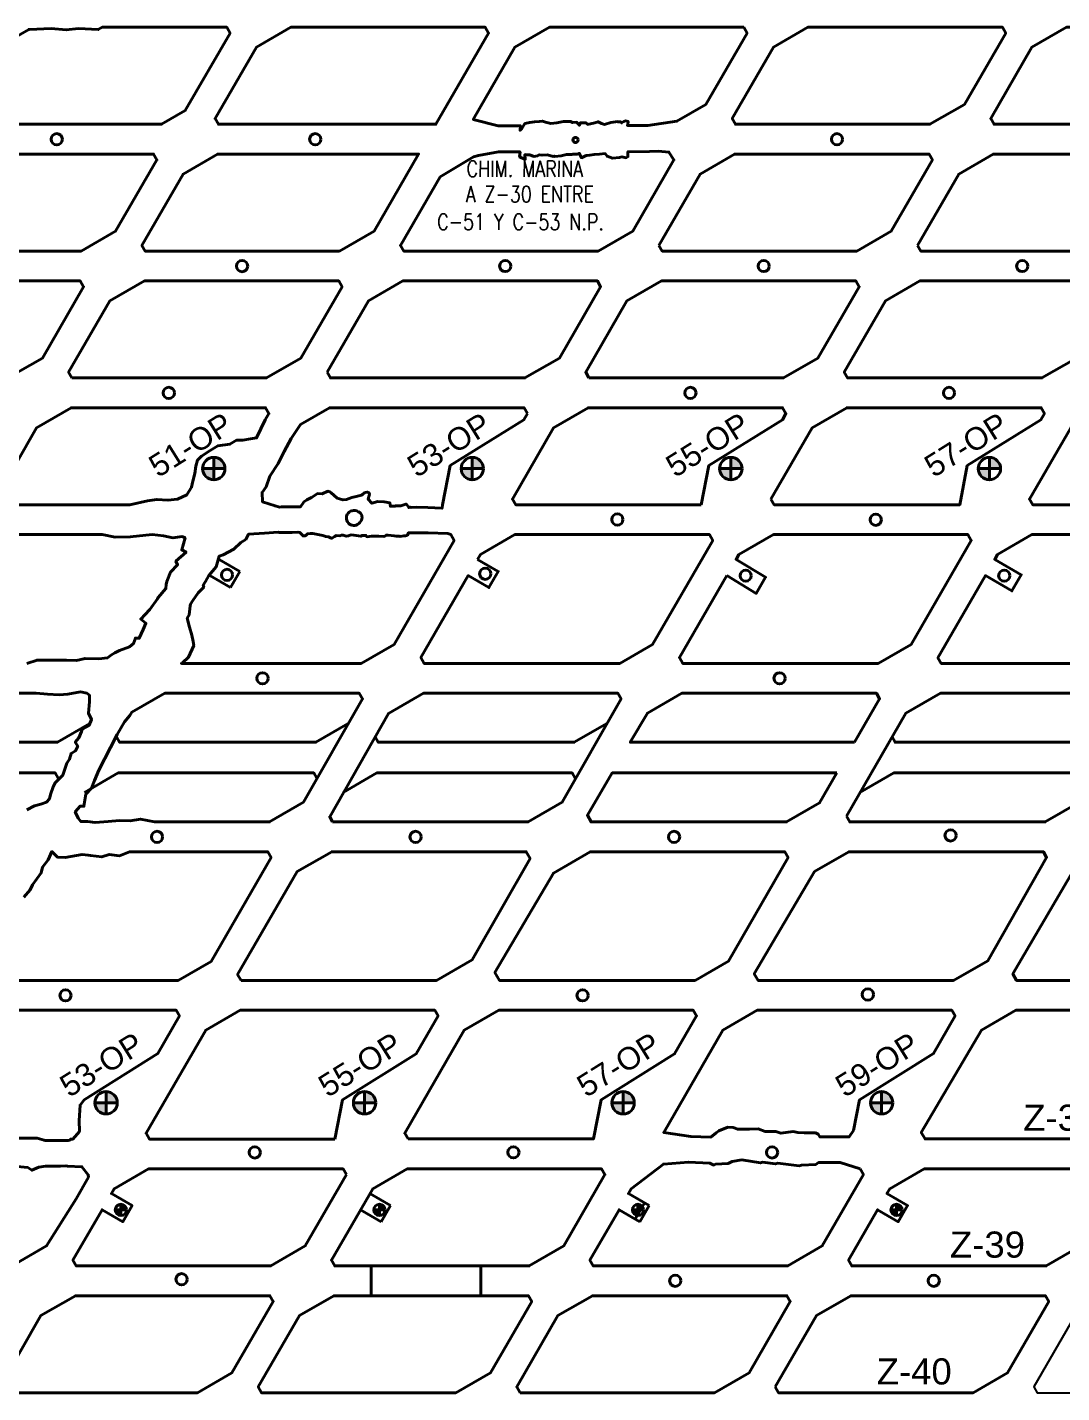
# Model space of a CAD drawing. Header units: millimetres. Extents: x -28 to 1943, y -5245 to 2752.
# Drawn here: x 1528 to 1666.6, y -100.3 to 82.7 of the extents above; entities that cross this region are included whole.
import ezdxf
from ezdxf.enums import TextEntityAlignment as Align

# ---------------------------------------------------------------- set-up
doc = ezdxf.new("R2010")
doc.units = ezdxf.units.MM
doc.styles.add('DG-T1-473 TO 560$0$Standard', font='arial.ttf')
doc.styles.add('ROMANS', font='romans.shx', dxfattribs={"width": 0.8})

msp = doc.modelspace()

# ---------------------------------------------------------------- hatches: boundary and pattern name
at = {"linetype": 'Continuous', "lineweight": 40}
h = msp.add_hatch(color=3, dxfattribs=at)
h.paths.add_polyline_path([(1554.521, 23.601, 0.4142136), (1553.021, 25.101), (1553.021, 23.601)])
h.paths.add_polyline_path([(1553.021, 23.601), (1551.521, 23.601, 0.4142136), (1553.021, 22.101)])
at = {"lineweight": 40}
h = msp.add_hatch(color=256, dxfattribs=at)
h.paths.add_polyline_path([(1554.521, 23.601, 0.4142136), (1553.021, 25.101), (1553.021, 23.601)])
h.paths.add_polyline_path([(1553.021, 23.601), (1551.521, 23.601, 0.4142136), (1553.021, 22.101)])
h = msp.add_hatch(color=256, dxfattribs=at)
h.paths.add_polyline_path([(1554.521, 23.601, 0.4142136), (1553.021, 25.101), (1553.021, 23.601)])
h.paths.add_polyline_path([(1553.021, 23.601), (1551.521, 23.601, 0.4142136), (1553.021, 22.101)])
at = {"linetype": 'Continuous', "lineweight": 40}
h = msp.add_hatch(color=3, dxfattribs=at)
h.paths.add_polyline_path([(1554.521, 23.601, 0.4142136), (1553.021, 25.101), (1553.021, 23.601)])
h.paths.add_polyline_path([(1553.021, 23.601), (1551.521, 23.601, 0.4142136), (1553.021, 22.101)])
at = {"lineweight": 40}
h = msp.add_hatch(color=256, dxfattribs=at)
h.paths.add_polyline_path([(1554.521, 23.601, 0.4142136), (1553.021, 25.101), (1553.021, 23.601)])
h.paths.add_polyline_path([(1553.021, 23.601), (1551.521, 23.601, 0.4142136), (1553.021, 22.101)])
h = msp.add_hatch(color=256, dxfattribs=at)
h.paths.add_polyline_path([(1589.162, 23.601, 0.4142136), (1587.662, 25.101), (1587.662, 23.601)])
h.paths.add_polyline_path([(1587.662, 23.601), (1586.162, 23.601, 0.4142136), (1587.662, 22.101)])
h = msp.add_hatch(color=256, dxfattribs=at)
h.paths.add_polyline_path([(1589.162, 23.601, 0.4142136), (1587.662, 25.101), (1587.662, 23.601)])
h.paths.add_polyline_path([(1587.662, 23.601), (1586.162, 23.601, 0.4142136), (1587.662, 22.101)])
h = msp.add_hatch(color=256, dxfattribs=at)
h.paths.add_polyline_path([(1589.162, 23.601, 0.4142136), (1587.662, 25.101), (1587.662, 23.601)])
h.paths.add_polyline_path([(1587.662, 23.601), (1586.162, 23.601, 0.4142136), (1587.662, 22.101)])
at = {"linetype": 'Continuous', "lineweight": 40}
h = msp.add_hatch(color=3, dxfattribs=at)
h.paths.add_polyline_path([(1623.803, 23.601, 0.4142136), (1622.303, 25.101), (1622.303, 23.601)])
h.paths.add_polyline_path([(1622.303, 23.601), (1620.803, 23.601, 0.4142136), (1622.303, 22.101)])
at = {"lineweight": 40}
h = msp.add_hatch(color=256, dxfattribs=at)
h.paths.add_polyline_path([(1623.803, 23.601, 0.4142136), (1622.303, 25.101), (1622.303, 23.601)])
h.paths.add_polyline_path([(1622.303, 23.601), (1620.803, 23.601, 0.4142136), (1622.303, 22.101)])
h = msp.add_hatch(color=256, dxfattribs=at)
h.paths.add_polyline_path([(1623.803, 23.601, 0.4142136), (1622.303, 25.101), (1622.303, 23.601)])
h.paths.add_polyline_path([(1622.303, 23.601), (1620.803, 23.601, 0.4142136), (1622.303, 22.101)])
at = {"linetype": 'Continuous', "lineweight": 40}
h = msp.add_hatch(color=3, dxfattribs=at)
h.paths.add_polyline_path([(1623.803, 23.601, 0.4142136), (1622.303, 25.101), (1622.303, 23.601)])
h.paths.add_polyline_path([(1622.303, 23.601), (1620.803, 23.601, 0.4142136), (1622.303, 22.101)])
at = {"lineweight": 40}
h = msp.add_hatch(color=256, dxfattribs=at)
h.paths.add_polyline_path([(1623.803, 23.601, 0.4142136), (1622.303, 25.101), (1622.303, 23.601)])
h.paths.add_polyline_path([(1622.303, 23.601), (1620.803, 23.601, 0.4142136), (1622.303, 22.101)])
h = msp.add_hatch(color=256, dxfattribs=at)
h.paths.add_polyline_path([(1658.444, 23.601, 0.4142136), (1656.944, 25.101), (1656.944, 23.601)])
h.paths.add_polyline_path([(1656.944, 23.601), (1655.444, 23.601, 0.4142136), (1656.944, 22.101)])
h = msp.add_hatch(color=256, dxfattribs=at)
h.paths.add_polyline_path([(1658.444, 23.601, 0.4142136), (1656.944, 25.101), (1656.944, 23.601)])
h.paths.add_polyline_path([(1656.944, 23.601), (1655.444, 23.601, 0.4142136), (1656.944, 22.101)])
h = msp.add_hatch(color=256, dxfattribs=at)
h.paths.add_polyline_path([(1658.444, 23.601, 0.4142136), (1656.944, 25.101), (1656.944, 23.601)])
h.paths.add_polyline_path([(1656.944, 23.601), (1655.444, 23.601, 0.4142136), (1656.944, 22.101)])
at = {"linetype": 'Continuous', "lineweight": 40}
h = msp.add_hatch(color=3, dxfattribs=at)
h.paths.add_polyline_path([(1540.087, -61.399, 0.4142136), (1538.587, -59.899), (1538.587, -61.399)])
h.paths.add_polyline_path([(1538.587, -61.399), (1537.087, -61.399, 0.4142136), (1538.587, -62.899)])
h = msp.add_hatch(color=3, dxfattribs=at)
h.paths.add_polyline_path([(1540.087, -61.399, 0.4142136), (1538.587, -59.899), (1538.587, -61.399)])
h.paths.add_polyline_path([(1538.587, -61.399), (1537.087, -61.399, 0.4142136), (1538.587, -62.899)])
h = msp.add_hatch(color=3, dxfattribs=at)
h.paths.add_polyline_path([(1574.728, -61.399, 0.4142136), (1573.228, -59.899), (1573.228, -61.399)])
h.paths.add_polyline_path([(1573.228, -61.399), (1571.728, -61.399, 0.4142136), (1573.228, -62.899)])
h = msp.add_hatch(color=3, dxfattribs=at)
h.paths.add_polyline_path([(1574.728, -61.399, 0.4142136), (1573.228, -59.899), (1573.228, -61.399)])
h.paths.add_polyline_path([(1573.228, -61.399), (1571.728, -61.399, 0.4142136), (1573.228, -62.899)])
h = msp.add_hatch(color=3, dxfattribs=at)
h.paths.add_polyline_path([(1609.369, -61.399, 0.4142136), (1607.869, -59.899), (1607.869, -61.399)])
h.paths.add_polyline_path([(1607.869, -61.399), (1606.369, -61.399, 0.4142136), (1607.869, -62.899)])
h = msp.add_hatch(color=3, dxfattribs=at)
h.paths.add_polyline_path([(1609.369, -61.399, 0.4142136), (1607.869, -59.899), (1607.869, -61.399)])
h.paths.add_polyline_path([(1607.869, -61.399), (1606.369, -61.399, 0.4142136), (1607.869, -62.899)])
h = msp.add_hatch(color=3, dxfattribs=at)
h.paths.add_polyline_path([(1644.01, -61.399, 0.4142136), (1642.51, -59.899), (1642.51, -61.399)])
h.paths.add_polyline_path([(1642.51, -61.399), (1641.01, -61.399, 0.4142136), (1642.51, -62.899)])
h = msp.add_hatch(color=3, dxfattribs=at)
h.paths.add_polyline_path([(1644.01, -61.399, 0.4142136), (1642.51, -59.899), (1642.51, -61.399)])
h.paths.add_polyline_path([(1642.51, -61.399), (1641.01, -61.399, 0.4142136), (1642.51, -62.899)])
at = {"lineweight": 40}
h = msp.add_hatch(color=3, dxfattribs=at)
h.paths.add_polyline_path([(1541.327, -75.752, 0.4142136), (1540.577, -75.002), (1540.577, -75.752)])
h.paths.add_polyline_path([(1539.827, -75.752, 0.4142136), (1540.577, -76.502), (1540.577, -75.752)])
h = msp.add_hatch(color=3, dxfattribs=at)
h.paths.add_polyline_path([(1541.327, -75.752, 0.4142136), (1540.577, -75.002), (1540.577, -75.752)])
h.paths.add_polyline_path([(1539.827, -75.752, 0.4142136), (1540.577, -76.502), (1540.577, -75.752)])
at = {"linetype": 'Continuous', "lineweight": 40}
h = msp.add_hatch(color=3, dxfattribs=at)
h.paths.add_polyline_path([(1575.968, -75.752, 0.4142136), (1575.218, -75.002), (1575.218, -75.752)])
h.paths.add_polyline_path([(1574.468, -75.752, 0.4142136), (1575.218, -76.502), (1575.218, -75.752)])
h = msp.add_hatch(color=3, dxfattribs=at)
h.paths.add_polyline_path([(1575.968, -75.752, 0.4142136), (1575.218, -75.002), (1575.218, -75.752)])
h.paths.add_polyline_path([(1574.468, -75.752, 0.4142136), (1575.218, -76.502), (1575.218, -75.752)])
h = msp.add_hatch(color=3, dxfattribs=at)
h.paths.add_polyline_path([(1610.609, -75.752, 0.4142136), (1609.859, -75.002), (1609.859, -75.752)])
h.paths.add_polyline_path([(1609.109, -75.752, 0.4142136), (1609.859, -76.502), (1609.859, -75.752)])
h = msp.add_hatch(color=3, dxfattribs=at)
h.paths.add_polyline_path([(1610.609, -75.752, 0.4142136), (1609.859, -75.002), (1609.859, -75.752)])
h.paths.add_polyline_path([(1609.109, -75.752, 0.4142136), (1609.859, -76.502), (1609.859, -75.752)])
at = {"lineweight": 40}
h = msp.add_hatch(color=3, dxfattribs=at)
h.paths.add_polyline_path([(1645.251, -75.752, 0.4142136), (1644.501, -75.002), (1644.501, -75.752)])
h.paths.add_polyline_path([(1643.751, -75.752, 0.4142136), (1644.501, -76.502), (1644.501, -75.752)])
h = msp.add_hatch(color=3, dxfattribs=at)
h.paths.add_polyline_path([(1645.251, -75.752, 0.4142136), (1644.501, -75.002), (1644.501, -75.752)])
h.paths.add_polyline_path([(1643.751, -75.752, 0.4142136), (1644.501, -76.502), (1644.501, -75.752)])

# ---------------------------------------------------------------- linework, layer by layer
at = {"color": 3, "linetype": 'Continuous', "lineweight": 40}
for p, q in [((1553.021, 22.101), (1553.021, 25.101)), ((1553.021, 22.101), (1553.021, 25.101)), ((1622.303, 22.101), (1622.303, 25.101)), ((1622.303, 22.101), (1622.303, 25.101)), ((1551.521, 23.601), (1554.521, 23.601)), ((1551.521, 23.601), (1554.521, 23.601)), ((1620.803, 23.601), (1623.803, 23.601)), ((1620.803, 23.601), (1623.803, 23.601)), ((1556.502, 9.831), (1553.731, 11.431)), ((1556.502, 9.831), (1553.731, 11.431)), ((1555.252, 7.666), (1552.481, 9.266)), ((1555.252, 7.666), (1552.481, 9.266)), ((1555.252, 7.666), (1556.502, 9.831)), ((1555.252, 7.666), (1556.502, 9.831)), ((1538.587, -62.899), (1538.587, -59.899)), ((1538.587, -62.899), (1538.587, -59.899)), ((1573.228, -62.899), (1573.228, -59.899)), ((1573.228, -62.899), (1573.228, -59.899)), ((1607.869, -62.899), (1607.869, -59.899)), ((1607.869, -62.899), (1607.869, -59.899)), ((1642.51, -62.899), (1642.51, -59.899)), ((1642.51, -62.899), (1642.51, -59.899)), ((1537.087, -61.399), (1540.087, -61.399)), ((1537.087, -61.399), (1540.087, -61.399)), ((1571.728, -61.399), (1574.728, -61.399)), ((1571.728, -61.399), (1574.728, -61.399)), ((1606.369, -61.399), (1609.369, -61.399)), ((1606.369, -61.399), (1609.369, -61.399)), ((1641.01, -61.399), (1644.01, -61.399)), ((1641.01, -61.399), (1644.01, -61.399)), ((1576.71, -75.169), (1573.938, -73.569)), ((1576.71, -75.169), (1573.938, -73.569)), ((1575.218, -76.502), (1575.218, -75.002)), ((1575.218, -76.502), (1575.218, -75.002)), ((1611.351, -75.169), (1608.579, -73.569)), ((1611.351, -75.169), (1608.579, -73.569)), ((1575.46, -77.334), (1572.688, -75.734)), ((1575.46, -77.334), (1572.688, -75.734)), ((1574.468, -75.752), (1575.968, -75.752)), ((1574.468, -75.752), (1575.968, -75.752)), ((1575.46, -77.334), (1576.71, -75.169)), ((1575.46, -77.334), (1576.71, -75.169)), ((1610.101, -77.334), (1607.329, -75.734)), ((1610.101, -77.334), (1607.329, -75.734)), ((1610.101, -77.334), (1611.351, -75.169)), ((1610.101, -77.334), (1611.351, -75.169)), ((1574.095, -83.252), (1588.825, -83.252)), ((1574.095, -83.252), (1588.825, -83.252)), ((1574.095, -87.252), (1588.825, -87.252)), ((1574.095, -87.252), (1588.825, -87.252))]:
    msp.add_line(p, q, dxfattribs=at)
at = {"color": 7, "lineweight": 40}
for p, q in [((1553.021, 22.101), (1553.021, 25.101)), ((1553.021, 22.101), (1553.021, 25.101)), ((1587.662, 22.101), (1587.662, 25.101)), ((1587.662, 22.101), (1587.662, 25.101)), ((1622.303, 22.101), (1622.303, 25.101)), ((1622.303, 22.101), (1622.303, 25.101)), ((1656.944, 22.101), (1656.944, 25.101)), ((1656.944, 22.101), (1656.944, 25.101)), ((1551.521, 23.601), (1554.521, 23.601)), ((1551.521, 23.601), (1554.521, 23.601)), ((1586.162, 23.601), (1589.162, 23.601)), ((1586.162, 23.601), (1589.162, 23.601)), ((1620.803, 23.601), (1623.803, 23.601)), ((1620.803, 23.601), (1623.803, 23.601)), ((1655.444, 23.601), (1658.444, 23.601)), ((1655.444, 23.601), (1658.444, 23.601)), ((1574.095, -83.25), (1574.095, -87.25)), ((1574.095, -83.25), (1574.095, -87.25)), ((1588.825, -83.251), (1588.825, -87.251)), ((1588.825, -83.251), (1588.825, -87.251)), ((1638.402, -87.252), (1664.461, -87.252)), ((1638.402, -87.252), (1664.461, -87.252))]:
    msp.add_line(p, q, dxfattribs=at)
at = {"color": 3, "lineweight": 40}
for p, q in [((1540.577, -76.502), (1540.577, -75.002)), ((1540.577, -76.502), (1540.577, -75.002)), ((1609.859, -76.502), (1609.859, -75.002)), ((1609.859, -76.502), (1609.859, -75.002)), ((1644.501, -76.502), (1644.501, -75.002)), ((1644.501, -76.502), (1644.501, -75.002)), ((1539.827, -75.752), (1541.327, -75.752)), ((1539.827, -75.752), (1541.327, -75.752)), ((1609.109, -75.752), (1610.609, -75.752)), ((1609.109, -75.752), (1610.609, -75.752)), ((1643.751, -75.752), (1645.251, -75.752)), ((1643.751, -75.752), (1645.251, -75.752))]:
    msp.add_line(p, q, dxfattribs=at)
at = {"lineweight": 40}
for points in [[(1524.083, 80.08), (1528.22, 82.468), (1528.328, 82.473), (1531.247, 82.567), (1533.247, 82.401), (1534.882, 82.569), (1537.548, 82.44), (1538.07, 82.748), (1554.765, 82.748), (1555.206, 81.985), (1549.201, 71.586), (1546.019, 69.748), (1519, 69.748), (1518.559, 70.511), (1524.083, 80.08), (1518.559, 70.511)], [(1524.083, 80.08), (1528.22, 82.468), (1528.328, 82.473), (1531.247, 82.567), (1533.247, 82.401), (1534.882, 82.569), (1537.548, 82.44), (1538.07, 82.748), (1554.765, 82.748), (1555.206, 81.985), (1549.201, 71.586), (1546.019, 69.748), (1519, 69.748), (1518.559, 70.511), (1524.083, 80.08), (1518.559, 70.511)], [(1683.623, 69.748), (1657.564, 69.748), (1683.623, 69.748), (1688.245, 72.416), (1693.77, 81.985), (1693.329, 82.748), (1667.269, 82.748), (1662.647, 80.08), (1657.123, 70.511), (1657.564, 69.748)], [(1683.623, 69.748), (1657.564, 69.748), (1683.623, 69.748), (1688.245, 72.416), (1693.77, 81.985), (1693.329, 82.748), (1667.269, 82.748), (1662.647, 80.08), (1657.123, 70.511), (1657.564, 69.748)], [(1647.308, 53.511), (1652.832, 63.08), (1657.454, 65.748), (1683.514, 65.748), (1683.955, 64.985), (1678.43, 55.416), (1673.808, 52.748), (1647.749, 52.748), (1647.308, 53.511)], [(1647.308, 53.511), (1652.832, 63.08), (1657.454, 65.748), (1683.514, 65.748), (1683.955, 64.985), (1678.43, 55.416), (1673.808, 52.748), (1647.749, 52.748), (1647.308, 53.511)], [(1568.211, 36.511), (1573.735, 46.08), (1578.357, 48.748), (1604.417, 48.748), (1604.858, 47.985), (1599.333, 38.416), (1594.711, 35.748), (1568.652, 35.748), (1568.211, 36.511)], [(1568.211, 36.511), (1573.735, 46.08), (1578.357, 48.748), (1604.417, 48.748), (1604.858, 47.985), (1599.333, 38.416), (1594.711, 35.748), (1568.652, 35.748), (1568.211, 36.511)], [(1647.639, 48.748), (1643.017, 46.08), (1647.639, 48.748), (1673.699, 48.748), (1674.14, 47.985), (1668.615, 38.416), (1663.994, 35.748), (1637.934, 35.748), (1637.493, 36.511), (1643.017, 46.08)], [(1647.639, 48.748), (1643.017, 46.08), (1647.639, 48.748), (1673.699, 48.748), (1674.14, 47.985), (1668.615, 38.416), (1663.994, 35.748), (1637.934, 35.748), (1637.493, 36.511), (1643.017, 46.08)], [(1672.465, 31.748), (1667.844, 29.08), (1662.319, 19.511), (1662.76, 18.748), (1687.611, 18.748), (1688.631, 23.996), (1698.486, 30.154), (1698.966, 30.985), (1698.525, 31.748), (1672.465, 31.748), (1667.844, 29.08)], [(1672.465, 31.748), (1667.844, 29.08), (1662.319, 19.511), (1662.76, 18.748), (1687.611, 18.748), (1688.631, 23.996), (1698.486, 30.154), (1698.966, 30.985), (1698.525, 31.748), (1672.465, 31.748), (1667.844, 29.08)], [(1698.119, -30.506), (1691.358, -42.363), (1686.797, -44.996), (1660.598, -44.996), (1660.088, -44.113), (1660.598, -44.996), (1686.797, -44.996), (1660.598, -44.996), (1660.088, -44.113), (1668.134, -30.417), (1672.756, -27.748), (1698.816, -27.748)], [(1521.925, -48.996), (1547.984, -48.996), (1548.425, -49.759), (1545.545, -54.811), (1535.634, -61.004), (1535.099, -61.701), (1535.005, -63.779), (1535.023, -65.23), (1534.145, -66.259), (1533.856, -66.253), (1533.732, -66.395), (1533.507, -66.431), (1532.611, -66.437), (1532.422, -66.435), (1531.489, -66.431), (1530.446, -66.449), (1530.274, -66.428), (1529.369, -66.148), (1528.498, -66.129), (1526.77, -66.13)], [(1521.925, -48.996), (1547.984, -48.996), (1548.425, -49.759), (1545.545, -54.811), (1535.634, -61.004), (1535.099, -61.701), (1535.005, -63.779), (1535.023, -65.23), (1534.145, -66.259), (1533.856, -66.253), (1533.732, -66.395), (1533.507, -66.431), (1532.611, -66.437), (1532.422, -66.435), (1531.489, -66.431), (1530.446, -66.449), (1530.274, -66.428), (1529.369, -66.148), (1528.498, -66.129), (1526.77, -66.13)], [(1526.683, -69.943), (1528.111, -70.072), (1528.657, -70.438), (1529.564, -70.026), (1530.472, -69.871), (1531.478, -69.87), (1532.465, -69.871), (1533.192, -69.865), (1533.439, -69.869), (1535.359, -69.973), (1536.197, -71.052), (1536.228, -71.372), (1534.579, -74.275), (1530.629, -80.584), (1526.007, -83.252)], [(1526.683, -69.943), (1528.111, -70.072), (1528.657, -70.438), (1529.564, -70.026), (1530.472, -69.871), (1531.478, -69.87), (1532.465, -69.871), (1533.192, -69.865), (1533.439, -69.869), (1535.359, -69.973), (1536.197, -71.052), (1536.228, -71.372), (1534.579, -74.275), (1530.629, -80.584), (1526.007, -83.252)], [(1588.825, -83.252), (1595.289, -83.252), (1599.911, -80.584), (1605.435, -71.015), (1604.994, -70.252), (1578.935, -70.252), (1574.313, -72.92), (1568.788, -82.489), (1569.229, -83.252), (1574.095, -83.252)], [(1588.825, -83.252), (1595.289, -83.252), (1599.911, -80.584), (1605.435, -71.015), (1604.994, -70.252), (1578.935, -70.252), (1574.313, -72.92), (1568.788, -82.489), (1569.229, -83.252), (1574.095, -83.252)], [(1588.825, -87.252), (1595.179, -87.252), (1595.62, -88.015), (1590.096, -97.584), (1585.474, -100.252), (1559.414, -100.252), (1558.973, -99.489), (1564.498, -89.92), (1569.12, -87.252), (1574.095, -87.252)], [(1588.825, -87.252), (1595.179, -87.252), (1595.62, -88.015), (1590.096, -97.584), (1585.474, -100.252), (1559.414, -100.252), (1558.973, -99.489), (1564.498, -89.92), (1569.12, -87.252), (1574.095, -87.252)]]:
    msp.add_lwpolyline(points, dxfattribs=at)
for points in [[(1563.376, 82.748), (1563.346, 82.748), (1558.724, 80.08), (1553.2, 70.511), (1553.641, 69.748), (1582.782, 69.748), (1589.847, 81.985), (1589.406, 82.748)], [(1563.376, 82.748), (1563.346, 82.748), (1558.724, 80.08), (1553.2, 70.511), (1553.641, 69.748), (1582.782, 69.748), (1589.847, 81.985), (1589.406, 82.748)], [(1624.047, 82.748), (1597.987, 82.748), (1593.365, 80.08), (1587.783, 70.412), (1591.13, 69.522), (1591.423, 69.532), (1594.109, 69.557), (1594.068, 68.943), (1594.3, 69.192), (1594.702, 69.842), (1595.354, 69.996), (1595.973, 70.076), (1596.636, 70.111), (1597.05, 70.171), (1597.478, 70.018), (1598.195, 69.866), (1598.983, 69.944), (1599.887, 70.144), (1600.835, 70.127), (1601.104, 69.989), (1601.633, 70.034), (1602.014, 69.624), (1602.109, 69.931), (1602.673, 69.965), (1602.785, 69.956), (1602.928, 69.942), (1603.11, 69.733), (1604.086, 69.937), (1604.513, 70.083), (1604.957, 69.862), (1605.363, 69.74), (1606.222, 69.989), (1607.169, 70.123), (1607.18, 70.06), (1607.575, 70.065), (1607.665, 69.941), (1607.984, 70.142), (1608.195, 70.194), (1608.543, 70.133), (1608.484, 69.696), (1608.446, 69.607), (1611.171, 69.597), (1615.069, 70.168), (1618.963, 72.416), (1624.488, 81.985)], [(1624.047, 82.748), (1597.987, 82.748), (1593.365, 80.08), (1587.783, 70.412), (1591.13, 69.522), (1591.423, 69.532), (1594.109, 69.557), (1594.068, 68.943), (1594.3, 69.192), (1594.702, 69.842), (1595.354, 69.996), (1595.973, 70.076), (1596.636, 70.111), (1597.05, 70.171), (1597.478, 70.018), (1598.195, 69.866), (1598.983, 69.944), (1599.887, 70.144), (1600.835, 70.127), (1601.104, 69.989), (1601.633, 70.034), (1602.014, 69.624), (1602.109, 69.931), (1602.673, 69.965), (1602.785, 69.956), (1602.928, 69.942), (1603.11, 69.733), (1604.086, 69.937), (1604.513, 70.083), (1604.957, 69.862), (1605.363, 69.74), (1606.222, 69.989), (1607.169, 70.123), (1607.18, 70.06), (1607.575, 70.065), (1607.665, 69.941), (1607.984, 70.142), (1608.195, 70.194), (1608.543, 70.133), (1608.484, 69.696), (1608.446, 69.607), (1611.171, 69.597), (1615.069, 70.168), (1618.963, 72.416), (1624.488, 81.985)], [(1653.604, 72.416), (1659.129, 81.985), (1658.688, 82.748), (1632.628, 82.748), (1628.006, 80.08), (1622.482, 70.511), (1622.923, 69.748), (1648.982, 69.748)], [(1653.604, 72.416), (1659.129, 81.985), (1658.688, 82.748), (1632.628, 82.748), (1628.006, 80.08), (1622.482, 70.511), (1622.923, 69.748), (1648.982, 69.748)], [(1508.744, 53.511), (1514.268, 63.08), (1518.89, 65.748), (1544.95, 65.748), (1545.391, 64.985), (1539.866, 55.416), (1535.244, 52.748), (1509.185, 52.748)], [(1508.744, 53.511), (1514.268, 63.08), (1518.89, 65.748), (1544.95, 65.748), (1545.391, 64.985), (1539.866, 55.416), (1535.244, 52.748), (1509.185, 52.748)], [(1569.885, 52.748), (1543.826, 52.748), (1543.385, 53.511), (1548.909, 63.08), (1553.531, 65.748), (1580.472, 65.748), (1574.507, 55.416)], [(1569.885, 52.748), (1543.826, 52.748), (1543.385, 53.511), (1548.909, 63.08), (1553.531, 65.748), (1580.472, 65.748), (1574.507, 55.416)], [(1612.667, 53.511), (1613.108, 52.748), (1639.167, 52.748), (1643.789, 55.416), (1649.314, 64.985), (1648.873, 65.748), (1622.813, 65.748), (1618.191, 63.08)], [(1612.667, 53.511), (1613.108, 52.748), (1639.167, 52.748), (1643.789, 55.416), (1649.314, 64.985), (1648.873, 65.748), (1622.813, 65.748), (1618.191, 63.08)], [(1525.429, 35.748), (1499.37, 35.748), (1498.929, 36.511), (1504.453, 46.08), (1509.075, 48.748), (1535.135, 48.748), (1535.576, 47.985), (1530.051, 38.416)], [(1525.429, 35.748), (1499.37, 35.748), (1498.929, 36.511), (1504.453, 46.08), (1509.075, 48.748), (1535.135, 48.748), (1535.576, 47.985), (1530.051, 38.416)], [(1534.011, 35.748), (1533.57, 36.511), (1539.094, 46.08), (1543.716, 48.748), (1569.776, 48.748), (1570.217, 47.985), (1564.692, 38.416), (1560.07, 35.748)], [(1534.011, 35.748), (1533.57, 36.511), (1539.094, 46.08), (1543.716, 48.748), (1569.776, 48.748), (1570.217, 47.985), (1564.692, 38.416), (1560.07, 35.748)], [(1603.293, 35.748), (1602.852, 36.511), (1608.376, 46.08), (1612.998, 48.748), (1639.058, 48.748), (1639.499, 47.985), (1633.974, 38.416), (1629.352, 35.748)], [(1603.293, 35.748), (1602.852, 36.511), (1608.376, 46.08), (1612.998, 48.748), (1639.058, 48.748), (1639.499, 47.985), (1633.974, 38.416), (1629.352, 35.748)], [(1618.329, 18.748), (1593.478, 18.748), (1593.037, 19.511), (1598.561, 29.08), (1603.183, 31.748), (1629.243, 31.748), (1629.684, 30.985), (1629.204, 30.154), (1619.349, 23.996)], [(1618.329, 18.748), (1593.478, 18.748), (1593.037, 19.511), (1598.561, 29.08), (1603.183, 31.748), (1629.243, 31.748), (1629.684, 30.985), (1629.204, 30.154), (1619.349, 23.996)], [(1627.678, 19.511), (1633.203, 29.08), (1637.824, 31.748), (1663.884, 31.748), (1664.325, 30.985), (1663.845, 30.154), (1653.99, 23.996), (1652.97, 18.748), (1628.119, 18.748)], [(1627.678, 19.511), (1633.203, 29.08), (1637.824, 31.748), (1663.884, 31.748), (1664.325, 30.985), (1663.845, 30.154), (1653.99, 23.996), (1652.97, 18.748), (1628.119, 18.748)], [(1588.372, 11.431), (1588.746, 12.08), (1593.368, 14.748), (1619.428, 14.748), (1619.869, 13.985), (1611.822, 0.048), (1607.409, -2.5), (1581.21, -2.5), (1580.77, -1.737), (1587.122, 9.266), (1589.893, 7.666), (1591.143, 9.831)], [(1588.372, 11.431), (1588.746, 12.08), (1593.368, 14.748), (1619.428, 14.748), (1619.869, 13.985), (1611.822, 0.048), (1607.409, -2.5), (1581.21, -2.5), (1580.77, -1.737), (1587.122, 9.266), (1589.893, 7.666), (1591.143, 9.831)], [(1621.763, 9.266), (1625.697, 6.865), (1626.947, 9.03), (1623.013, 11.431), (1623.388, 12.08), (1628.009, 14.748), (1654.069, 14.748), (1654.51, 13.985), (1646.463, 0.048), (1642.05, -2.5), (1615.851, -2.5), (1615.41, -1.736)], [(1621.763, 9.266), (1625.697, 6.865), (1626.947, 9.03), (1623.013, 11.431), (1623.388, 12.08), (1628.009, 14.748), (1654.069, 14.748), (1654.51, 13.985), (1646.463, 0.048), (1642.05, -2.5), (1615.851, -2.5), (1615.41, -1.736)], [(1681.253, 0.134), (1676.691, -2.5), (1650.492, -2.5), (1650.055, -1.743), (1656.409, 9.263), (1659.959, 7.213), (1661.209, 9.378), (1657.654, 11.431), (1658.029, 12.08), (1662.65, 14.748), (1688.71, 14.748), (1689.151, 13.985)], [(1681.253, 0.134), (1676.691, -2.5), (1650.492, -2.5), (1650.055, -1.743), (1656.409, 9.263), (1659.959, 7.213), (1661.209, 9.378), (1657.654, 11.431), (1658.029, 12.08), (1662.65, 14.748), (1688.71, 14.748), (1689.151, 13.985)], [(1568.943, -23.748), (1568.551, -23.07), (1576.419, -9.203), (1581.101, -6.5), (1607.161, -6.5), (1607.601, -7.263), (1599.703, -21.114), (1595.141, -23.748)], [(1568.943, -23.748), (1568.551, -23.07), (1576.419, -9.203), (1581.101, -6.5), (1607.161, -6.5), (1607.601, -7.263), (1599.703, -21.114), (1595.141, -23.748)], [(1638.884, -13.08), (1642.242, -7.263), (1641.802, -6.5), (1615.742, -6.5), (1611.12, -9.169), (1608.822, -13.08)], [(1638.884, -13.08), (1642.242, -7.263), (1641.802, -6.5), (1615.742, -6.5), (1611.12, -9.169), (1608.822, -13.08)], [(1637.786, -22.988), (1638.225, -23.748), (1664.423, -23.748), (1668.935, -21.143), (1676.883, -7.263), (1676.443, -6.5), (1650.383, -6.5), (1645.77, -9.163)], [(1637.786, -22.988), (1638.225, -23.748), (1664.423, -23.748), (1668.935, -21.143), (1676.883, -7.263), (1676.443, -6.5), (1650.383, -6.5), (1645.77, -9.163)], [(1636.517, -17.18), (1606.413, -17.18), (1603.074, -22.865), (1603.584, -23.748), (1629.782, -23.748), (1634.195, -21.2)], [(1636.517, -17.18), (1606.413, -17.18), (1603.074, -22.865), (1603.584, -23.748), (1629.782, -23.748), (1634.195, -21.2)], [(1556.675, -44.996), (1564.336, -44.996), (1582.874, -44.996), (1587.662, -42.232), (1595.41, -28.644), (1594.893, -27.748), (1568.833, -27.748), (1564.214, -30.415), (1556.213, -44.196)], [(1556.675, -44.996), (1564.336, -44.996), (1582.874, -44.996), (1587.662, -42.232), (1595.41, -28.644), (1594.893, -27.748), (1568.833, -27.748), (1564.214, -30.415), (1556.213, -44.196)], [(1617.515, -44.996), (1621.997, -42.408), (1629.975, -28.511), (1629.534, -27.748), (1603.474, -27.748), (1598.526, -30.605), (1590.699, -43.928), (1591.316, -44.996)], [(1617.515, -44.996), (1621.997, -42.408), (1629.975, -28.511), (1629.534, -27.748), (1603.474, -27.748), (1598.526, -30.605), (1590.699, -43.928), (1591.316, -44.996)], [(1633.493, -30.417), (1625.447, -44.113), (1625.957, -44.996), (1652.156, -44.996), (1656.717, -42.363), (1664.616, -28.511), (1664.175, -27.748), (1638.115, -27.748)], [(1633.493, -30.417), (1625.447, -44.113), (1625.957, -44.996), (1652.156, -44.996), (1656.717, -42.363), (1664.616, -28.511), (1664.175, -27.748), (1638.115, -27.748)], [(1569.254, -66.252), (1544.403, -66.252), (1543.96, -65.485), (1551.937, -51.661), (1556.566, -48.996), (1582.625, -48.996), (1583.066, -49.759), (1580.129, -54.846), (1570.275, -61.004)], [(1569.254, -66.252), (1544.403, -66.252), (1543.96, -65.485), (1551.937, -51.661), (1556.566, -48.996), (1582.625, -48.996), (1583.066, -49.759), (1580.129, -54.846), (1570.275, -61.004)], [(1579.048, -66.244), (1578.608, -65.481), (1586.585, -51.665), (1591.207, -48.996), (1617.266, -48.996), (1617.707, -49.759), (1614.77, -54.846), (1604.916, -61.004), (1603.897, -66.244), (1603.897, -66.244), (1603.897, -66.244)], [(1579.048, -66.244), (1578.608, -65.481), (1586.585, -51.665), (1591.207, -48.996), (1617.266, -48.996), (1617.707, -49.759), (1614.77, -54.846), (1604.916, -61.004), (1603.897, -66.244), (1603.897, -66.244), (1603.897, -66.244)], [(1638.758, -65.112), (1638.153, -65.969), (1634.24, -65.98), (1634.006, -65.594), (1633.628, -65.442), (1632.129, -65.433), (1631.3, -65.391), (1630.639, -65.254), (1629.006, -65.476), (1628.339, -65.254), (1626.903, -65.226), (1625.976, -64.888), (1624.808, -64.951), (1623.95, -64.916), (1623.23, -64.948), (1622.606, -64.713), (1621.921, -64.681), (1620.707, -65.135), (1620.322, -65.438), (1619.614, -66.015), (1616.937, -65.937), (1613.317, -65.364), (1621.226, -51.665), (1625.848, -48.996), (1651.907, -48.996), (1652.348, -49.759), (1649.468, -54.811), (1639.557, -61.004)], [(1638.758, -65.112), (1638.153, -65.969), (1634.24, -65.98), (1634.006, -65.594), (1633.628, -65.442), (1632.129, -65.433), (1631.3, -65.391), (1630.639, -65.254), (1629.006, -65.476), (1628.339, -65.254), (1626.903, -65.226), (1625.976, -64.888), (1624.808, -64.951), (1623.95, -64.916), (1623.23, -64.948), (1622.606, -64.713), (1621.921, -64.681), (1620.707, -65.135), (1620.322, -65.438), (1619.614, -66.015), (1616.937, -65.937), (1613.317, -65.364), (1621.226, -51.665), (1625.848, -48.996), (1651.907, -48.996), (1652.348, -49.759), (1649.468, -54.811), (1639.557, -61.004)], [(1674.198, -61.004), (1673.179, -66.244), (1673.179, -66.244), (1673.179, -66.244), (1673.179, -66.244), (1673.179, -66.244), (1648.33, -66.244), (1647.82, -65.361), (1655.867, -51.665), (1660.489, -48.996), (1686.548, -48.996), (1686.989, -49.759), (1684.109, -54.811)], [(1674.198, -61.004), (1673.179, -66.244), (1673.179, -66.244), (1673.179, -66.244), (1673.179, -66.244), (1673.179, -66.244), (1648.33, -66.244), (1647.82, -65.361), (1655.867, -51.665), (1660.489, -48.996), (1686.548, -48.996), (1686.989, -49.759), (1684.109, -54.811)], [(1639.635, -70.252), (1640.076, -71.015), (1634.552, -80.584), (1629.93, -83.252), (1603.87, -83.252), (1603.429, -82.489), (1607.329, -75.734), (1609.494, -76.984), (1610.744, -74.819), (1608.579, -73.569), (1608.954, -72.92), (1613.264, -69.618), (1616.628, -69.353), (1619.488, -69.468), (1620.02, -69.757), (1620.263, -69.633), (1621.964, -69.523), (1622.493, -69.285), (1623.754, -69.057), (1626.293, -69.454), (1626.537, -69.375), (1628.286, -69.582), (1628.586, -69.508), (1631.476, -69.856), (1631.762, -69.773), (1633.686, -69.648), (1634.034, -69.416), (1636.941, -69.421)], [(1639.635, -70.252), (1640.076, -71.015), (1634.552, -80.584), (1629.93, -83.252), (1603.87, -83.252), (1603.429, -82.489), (1607.329, -75.734), (1609.494, -76.984), (1610.744, -74.819), (1608.579, -73.569), (1608.954, -72.92), (1613.264, -69.618), (1616.628, -69.353), (1619.488, -69.468), (1620.02, -69.757), (1620.263, -69.633), (1621.964, -69.523), (1622.493, -69.285), (1623.754, -69.057), (1626.293, -69.454), (1626.537, -69.375), (1628.286, -69.582), (1628.586, -69.508), (1631.476, -69.856), (1631.762, -69.773), (1633.686, -69.648), (1634.034, -69.416), (1636.941, -69.421)], [(1570.794, -71.015), (1565.27, -80.584), (1560.648, -83.252), (1534.588, -83.252), (1534.147, -82.489), (1538.047, -75.734), (1540.818, -77.334), (1542.068, -75.169), (1539.297, -73.569), (1539.672, -72.92), (1544.294, -70.252), (1570.353, -70.252)], [(1570.794, -71.015), (1565.27, -80.584), (1560.648, -83.252), (1534.588, -83.252), (1534.147, -82.489), (1538.047, -75.734), (1540.818, -77.334), (1542.068, -75.169), (1539.297, -73.569), (1539.672, -72.92), (1544.294, -70.252), (1570.353, -70.252)], [(1674.717, -71.015), (1669.193, -80.584), (1664.571, -83.252), (1638.511, -83.252), (1638.07, -82.489), (1641.97, -75.734), (1644.742, -77.334), (1645.992, -75.169), (1643.22, -73.569), (1643.595, -72.92), (1648.217, -70.252), (1674.276, -70.252)], [(1674.717, -71.015), (1669.193, -80.584), (1664.571, -83.252), (1638.511, -83.252), (1638.07, -82.489), (1641.97, -75.734), (1644.742, -77.334), (1645.992, -75.169), (1643.22, -73.569), (1643.595, -72.92), (1648.217, -70.252), (1674.276, -70.252)], [(1524.773, -100.252), (1524.332, -99.489), (1529.857, -89.92), (1534.479, -87.252), (1560.538, -87.252), (1560.979, -88.015), (1555.455, -97.584), (1550.833, -100.252)], [(1524.773, -100.252), (1524.332, -99.489), (1529.857, -89.92), (1534.479, -87.252), (1560.538, -87.252), (1560.979, -88.015), (1555.455, -97.584), (1550.833, -100.252)], [(1594.055, -100.252), (1593.614, -99.489), (1599.139, -89.92), (1603.761, -87.252), (1629.82, -87.252), (1630.261, -88.015), (1624.737, -97.584), (1620.115, -100.252)], [(1594.055, -100.252), (1593.614, -99.489), (1599.139, -89.92), (1603.761, -87.252), (1629.82, -87.252), (1630.261, -88.015), (1624.737, -97.584), (1620.115, -100.252)], [(1628.255, -99.489), (1633.78, -89.92), (1638.402, -87.252), (1664.461, -87.252), (1664.902, -88.015), (1659.378, -97.584), (1654.756, -100.252), (1628.696, -100.252)], [(1628.255, -99.489), (1633.78, -89.92), (1638.402, -87.252), (1664.461, -87.252), (1664.902, -88.015), (1659.378, -97.584), (1654.756, -100.252), (1628.696, -100.252)]]:
    msp.add_lwpolyline(points, close=True, dxfattribs=at)
at = {"color": 7, "lineweight": 40}
for points in [[(1583.342, 62.719), (1587.842, 65.41), (1588.485, 65.578), (1591.149, 66.049), (1591.411, 66.052), (1594.06, 66.045), (1593.999, 65.403), (1594.758, 65.05), (1594.708, 65.684), (1594.924, 65.678), (1595.36, 65.643), (1595.906, 65.446), (1596.384, 65.534), (1596.634, 65.666), (1596.997, 65.599), (1597.74, 65.659), (1598.486, 65.433), (1598.633, 65.485), (1598.73, 65.448), (1599.582, 65.512), (1600.263, 65.688), (1600.995, 65.715), (1601.111, 65.742), (1601.735, 65.759), (1601.999, 65.872), (1602.274, 65.257), (1602.91, 65.555), (1603.046, 65.572), (1603.42, 65.627), (1603.992, 65.722), (1604.72, 65.755), (1605.442, 65.825), (1605.712, 65.463), (1606.444, 65.207), (1607.401, 65.301), (1607.687, 65.387), (1608.276, 65.265), (1608.502, 65.431), (1608.514, 66.075), (1608.594, 66.055), (1611.394, 66.114), (1612.609, 66.136), (1614.01, 66.019), (1614.673, 64.985), (1609.148, 55.416), (1604.526, 52.748), (1578.467, 52.748), (1578.026, 53.511), (1583.342, 62.719)], [(1583.342, 62.719), (1587.842, 65.41), (1588.485, 65.578), (1591.149, 66.049), (1591.411, 66.052), (1594.06, 66.045), (1593.999, 65.403), (1594.758, 65.05), (1594.708, 65.684), (1594.924, 65.678), (1595.36, 65.643), (1595.906, 65.446), (1596.384, 65.534), (1596.634, 65.666), (1596.997, 65.599), (1597.74, 65.659), (1598.486, 65.433), (1598.633, 65.485), (1598.73, 65.448), (1599.582, 65.512), (1600.263, 65.688), (1600.995, 65.715), (1601.111, 65.742), (1601.735, 65.759), (1601.999, 65.872), (1602.274, 65.257), (1602.91, 65.555), (1603.046, 65.572), (1603.42, 65.627), (1603.992, 65.722), (1604.72, 65.755), (1605.442, 65.825), (1605.712, 65.463), (1606.444, 65.207), (1607.401, 65.301), (1607.687, 65.387), (1608.276, 65.265), (1608.502, 65.431), (1608.514, 66.075), (1608.594, 66.055), (1611.394, 66.114), (1612.609, 66.136), (1614.01, 66.019), (1614.673, 64.985), (1609.148, 55.416), (1604.526, 52.748), (1578.467, 52.748), (1578.026, 53.511), (1583.342, 62.719)], [(1524.086, 14.748), (1538.063, 14.748), (1539.815, 14.409), (1541.82, 14.438), (1544.752, 14.749), (1546.302, 14.579), (1547.537, 14.342), (1548.763, 14.491), (1549.177, 14.321), (1548.721, 12.71), (1549.304, 12.415), (1547.951, 11.182), (1548.182, 10.71), (1547.231, 9.706), (1546.719, 8.479), (1546.624, 8.053), (1546.605, 7.515), (1545.575, 6.333), (1545.481, 6.139), (1544.438, 4.722), (1544.39, 4.67), (1543.235, 3.442), (1543.937, 2.866), (1543.543, 2.023), (1543.042, 0.869), (1542.531, 0.898), (1542.243, 0.163), (1541.726, -0.298), (1540.384, -0.766), (1539.761, -1.069), (1539.329, -1.363), (1538.778, -1.772), (1537.621, -1.885), (1535.772, -1.833), (1534.648, -2.133), (1533.306, -2.062), (1531.483, -2.06), (1529.336, -2.066), (1527.967, -2.5)], [(1524.086, 14.748), (1538.063, 14.748), (1539.815, 14.409), (1541.82, 14.438), (1544.752, 14.749), (1546.302, 14.579), (1547.537, 14.342), (1548.763, 14.491), (1549.177, 14.321), (1548.721, 12.71), (1549.304, 12.415), (1547.951, 11.182), (1548.182, 10.71), (1547.231, 9.706), (1546.719, 8.479), (1546.624, 8.053), (1546.605, 7.515), (1545.575, 6.333), (1545.481, 6.139), (1544.438, 4.722), (1544.39, 4.67), (1543.235, 3.442), (1543.937, 2.866), (1543.543, 2.023), (1543.042, 0.869), (1542.531, 0.898), (1542.243, 0.163), (1541.726, -0.298), (1540.384, -0.766), (1539.761, -1.069), (1539.329, -1.363), (1538.778, -1.772), (1537.621, -1.885), (1535.772, -1.833), (1534.648, -2.133), (1533.306, -2.062), (1531.483, -2.06), (1529.336, -2.066), (1527.967, -2.5)], [(1527.96, -22.152), (1528.99, -21.6), (1529.829, -21.379), (1530.625, -21.102), (1531.022, -20.652), (1531.129, -20.098), (1531.493, -19.05), (1531.785, -18.502), (1532.777, -17.48), (1533.344, -15.872), (1533.707, -15.344), (1533.891, -14.573), (1534.481, -14.227), (1534.794, -13.578), (1534.451, -13.064), (1534.921, -12.495), (1535.298, -11.615), (1535.433, -11.285), (1536.334, -10.802), (1536.645, -10.007), (1536.232, -9.193), (1536.353, -7.647), (1536.349, -6.752), (1536.008, -6.477), (1535.178, -6.318), (1533.461, -6.61), (1532.296, -6.701), (1530.751, -6.624), (1529.239, -6.5), (1511.819, -6.5)], [(1527.96, -22.152), (1528.99, -21.6), (1529.829, -21.379), (1530.625, -21.102), (1531.022, -20.652), (1531.129, -20.098), (1531.493, -19.05), (1531.785, -18.502), (1532.777, -17.48), (1533.344, -15.872), (1533.707, -15.344), (1533.891, -14.573), (1534.481, -14.227), (1534.794, -13.578), (1534.451, -13.064), (1534.921, -12.495), (1535.298, -11.615), (1535.433, -11.285), (1536.334, -10.802), (1536.645, -10.007), (1536.232, -9.193), (1536.353, -7.647), (1536.349, -6.752), (1536.008, -6.477), (1535.178, -6.318), (1533.461, -6.61), (1532.296, -6.701), (1530.751, -6.624), (1529.239, -6.5), (1511.819, -6.5)], [(1527.561, -33.859), (1528.431, -32.852), (1528.749, -32.177), (1529.897, -30.577), (1530.086, -29.797), (1530.818, -28.834), (1531.331, -27.731), (1532.064, -28.475), (1533.118, -28.538), (1535.405, -28.133), (1536.208, -28.218), (1536.496, -28.262), (1538.021, -28.44), (1539.025, -28.099), (1540.379, -28.283), (1541.742, -27.751), (1560.257, -27.756), (1560.693, -28.511), (1552.649, -42.446), (1548.233, -44.996), (1522.034, -44.996)], [(1527.561, -33.859), (1528.431, -32.852), (1528.749, -32.177), (1529.897, -30.577), (1530.086, -29.797), (1530.818, -28.834), (1531.331, -27.731), (1532.064, -28.475), (1533.118, -28.538), (1535.405, -28.133), (1536.208, -28.218), (1536.496, -28.262), (1538.021, -28.44), (1539.025, -28.099), (1540.379, -28.283), (1541.742, -27.751), (1560.257, -27.756), (1560.693, -28.511), (1552.649, -42.446), (1548.233, -44.996), (1522.034, -44.996)]]:
    msp.add_lwpolyline(points, dxfattribs=at)
at = {"color": 7, "linetype": 'Continuous', "lineweight": 40}
for points in [[(1523.755, 19.511), (1529.279, 29.08), (1533.901, 31.748), (1559.961, 31.748), (1560.402, 30.985), (1559.922, 30.154), (1558.747, 27.713), (1557.931, 27.601), (1556.902, 27.425), (1556.075, 27.399), (1555.189, 26.866), (1553.558, 26.641), (1552.529, 26.02), (1551.382, 25.276), (1550.86, 24.715), (1550.597, 23.918), (1550.493, 22.933), (1550.194, 21.937), (1550.036, 21.098), (1549.399, 20.066), (1548.178, 19.501), (1546.88, 19.354), (1545.392, 19.481), (1544.128, 19.281), (1541.763, 18.748), (1524.196, 18.748)], [(1523.755, 19.511), (1529.279, 29.08), (1533.901, 31.748), (1559.961, 31.748), (1560.402, 30.985), (1559.922, 30.154), (1558.747, 27.713), (1557.931, 27.601), (1556.902, 27.425), (1556.075, 27.399), (1555.189, 26.866), (1553.558, 26.641), (1552.529, 26.02), (1551.382, 25.276), (1550.86, 24.715), (1550.597, 23.918), (1550.493, 22.933), (1550.194, 21.937), (1550.036, 21.098), (1549.399, 20.066), (1548.178, 19.501), (1546.88, 19.354), (1545.392, 19.481), (1544.128, 19.281), (1541.763, 18.748), (1524.196, 18.748)], [(1595.043, 30.985), (1594.563, 30.154), (1584.708, 23.996), (1583.688, 18.748), (1583.601, 18.301), (1583.6, 18.296), (1581.711, 18.396), (1580.206, 18.423), (1579.453, 18.39), (1579.299, 18.446), (1579.144, 18.384), (1578.841, 18.815), (1578.749, 18.822), (1578.089, 18.595), (1577.402, 18.621), (1577.31, 18.588), (1576.695, 18.55), (1576.641, 18.749), (1576.611, 19.008), (1575.852, 19.159), (1574.984, 19.176), (1574.213, 18.965), (1573.686, 19.521), (1573.811, 19.859), (1573.871, 20.116), (1573.821, 20.338), (1573.605, 20.456), (1573.263, 20.38), (1572.968, 20.15), (1572.85, 20.087), (1572.817, 20.023), (1572.091, 19.863), (1571.507, 19.72), (1570.819, 19.482), (1570.314, 19.398), (1569.885, 19.528), (1569.536, 19.648), (1568.719, 20.42), (1568.571, 20.506), (1568.283, 20.577), (1567.56, 20.208), (1566.896, 20.259), (1566.859, 20.234), (1566.127, 19.748), (1565.503, 19.42), (1565.063, 19.083), (1565.024, 19.04), (1564.645, 18.491), (1564.342, 18.465), (1564.02, 18.466), (1563.598, 18.472), (1563.107, 18.475), (1562.083, 18.476), (1561.805, 18.455), (1561.245, 18.608), (1559.556, 19.136), (1559.491, 20.417), (1560.036, 21.162), (1560.542, 22.599), (1561.656, 24.283), (1562.463, 25.884), (1563.369, 27.639), (1564.654, 29.503), (1568.542, 31.748), (1594.602, 31.748), (1595.043, 30.985)], [(1595.043, 30.985), (1594.563, 30.154), (1584.708, 23.996), (1583.688, 18.748), (1583.601, 18.301), (1583.6, 18.296), (1581.711, 18.396), (1580.206, 18.423), (1579.453, 18.39), (1579.299, 18.446), (1579.144, 18.384), (1578.841, 18.815), (1578.749, 18.822), (1578.089, 18.595), (1577.402, 18.621), (1577.31, 18.588), (1576.695, 18.55), (1576.641, 18.749), (1576.611, 19.008), (1575.852, 19.159), (1574.984, 19.176), (1574.213, 18.965), (1573.686, 19.521), (1573.811, 19.859), (1573.871, 20.116), (1573.821, 20.338), (1573.605, 20.456), (1573.263, 20.38), (1572.968, 20.15), (1572.85, 20.087), (1572.817, 20.023), (1572.091, 19.863), (1571.507, 19.72), (1570.819, 19.482), (1570.314, 19.398), (1569.885, 19.528), (1569.536, 19.648), (1568.719, 20.42), (1568.571, 20.506), (1568.283, 20.577), (1567.56, 20.208), (1566.896, 20.259), (1566.859, 20.234), (1566.127, 19.748), (1565.503, 19.42), (1565.063, 19.083), (1565.024, 19.04), (1564.645, 18.491), (1564.342, 18.465), (1564.02, 18.466), (1563.598, 18.472), (1563.107, 18.475), (1562.083, 18.476), (1561.805, 18.455), (1561.245, 18.608), (1559.556, 19.136), (1559.491, 20.417), (1560.036, 21.162), (1560.542, 22.599), (1561.656, 24.283), (1562.463, 25.884), (1563.369, 27.639), (1564.654, 29.503), (1568.542, 31.748), (1594.602, 31.748), (1595.043, 30.985)]]:
    msp.add_lwpolyline(points, dxfattribs=at)
msp.add_lwpolyline([(1572.362, 17.829, 0.4362609), (1570.905, 17.462, 0.4438457), (1571.392, 16.059, 0.1887416), (1572.091, 16.039, 0.163074), (1572.721, 16.536, 0.1776832), (1572.879, 17.221, 0.2138492), (1572.572, 17.727, 0.0373541), (1572.472, 17.785, 0.0365454)], format="xyb", close=True, dxfattribs=at)
msp.add_lwpolyline([(1572.362, 17.829, 0.4362609), (1570.905, 17.462, 0.4438457), (1571.392, 16.059, 0.1887416), (1572.091, 16.039, 0.163074), (1572.721, 16.536, 0.1776832), (1572.879, 17.221, 0.2138492), (1572.572, 17.727, 0.0373541), (1572.472, 17.785, 0.0365454)], format="xyb", close=True, dxfattribs=at)
msp.add_lwpolyline([(1557.331, 14.101), (1557.683, 14.814), (1559.827, 14.953), (1561.659, 15.08), (1561.782, 15.048), (1562.028, 15.042), (1563.228, 15.05), (1563.536, 15.04), (1564.286, 15.067), (1564.549, 15.054), (1564.979, 14.576), (1565.222, 14.585), (1565.396, 14.669), (1565.495, 14.756), (1565.592, 14.866), (1565.942, 14.89), (1566.294, 14.897), (1566.762, 14.819), (1567.644, 14.62), (1568.03, 14.496), (1568.377, 14.464), (1568.756, 14.292), (1568.862, 14.288), (1569.215, 14.523), (1569.454, 14.622), (1569.912, 14.6), (1570.14, 14.659), (1570.336, 14.675), (1570.772, 14.529), (1571.029, 14.574), (1571.411, 14.717), (1571.782, 14.693), (1572.744, 14.539), (1572.882, 14.64), (1573.407, 14.643), (1573.52, 14.469), (1574.141, 14.567), (1575.126, 14.552), (1575.82, 14.517), (1576.028, 14.594), (1576.161, 14.696), (1576.385, 14.685), (1577.177, 14.609), (1577.478, 14.542), (1577.892, 14.556), (1578.016, 14.514), (1578.477, 14.571), (1578.705, 14.583), (1578.96, 14.671), (1579.127, 15.012), (1579.429, 15.012), (1580.168, 15.005), (1581.768, 14.993), (1584.387, 14.891), (1584.787, 14.748), (1585.228, 13.985), (1577.181, 0.048), (1572.768, -2.5), (1548.683, -2.5), (1548.85, -2.408), (1549.638, -1.679), (1550.333, -0.128), (1550.28, 0.411), (1550.07, 1.256), (1549.785, 2.33), (1549.457, 3.556), (1549.723, 4.007), (1549.844, 5.207), (1549.912, 5.439), (1550.215, 5.908), (1550.929, 6.937), (1551.676, 7.722), (1551.619, 7.981), (1551.892, 8.452), (1552.376, 9.257), (1553.32, 10.436), (1553.764, 11.859), (1554.282, 12.064), (1555.707, 12.817), (1556.627, 13.707)], close=True, dxfattribs=at)
msp.add_lwpolyline([(1557.331, 14.101), (1557.683, 14.814), (1559.827, 14.953), (1561.659, 15.08), (1561.782, 15.048), (1562.028, 15.042), (1563.228, 15.05), (1563.536, 15.04), (1564.286, 15.067), (1564.549, 15.054), (1564.979, 14.576), (1565.222, 14.585), (1565.396, 14.669), (1565.495, 14.756), (1565.592, 14.866), (1565.942, 14.89), (1566.294, 14.897), (1566.762, 14.819), (1567.644, 14.62), (1568.03, 14.496), (1568.377, 14.464), (1568.756, 14.292), (1568.862, 14.288), (1569.215, 14.523), (1569.454, 14.622), (1569.912, 14.6), (1570.14, 14.659), (1570.336, 14.675), (1570.772, 14.529), (1571.029, 14.574), (1571.411, 14.717), (1571.782, 14.693), (1572.744, 14.539), (1572.882, 14.64), (1573.407, 14.643), (1573.52, 14.469), (1574.141, 14.567), (1575.126, 14.552), (1575.82, 14.517), (1576.028, 14.594), (1576.161, 14.696), (1576.385, 14.685), (1577.177, 14.609), (1577.478, 14.542), (1577.892, 14.556), (1578.016, 14.514), (1578.477, 14.571), (1578.705, 14.583), (1578.96, 14.671), (1579.127, 15.012), (1579.429, 15.012), (1580.168, 15.005), (1581.768, 14.993), (1584.387, 14.891), (1584.787, 14.748), (1585.228, 13.985), (1577.181, 0.048), (1572.768, -2.5), (1548.683, -2.5), (1548.85, -2.408), (1549.638, -1.679), (1550.333, -0.128), (1550.28, 0.411), (1550.07, 1.256), (1549.785, 2.33), (1549.457, 3.556), (1549.723, 4.007), (1549.844, 5.207), (1549.912, 5.439), (1550.215, 5.908), (1550.929, 6.937), (1551.676, 7.722), (1551.619, 7.981), (1551.892, 8.452), (1552.376, 9.257), (1553.32, 10.436), (1553.764, 11.859), (1554.282, 12.064), (1555.707, 12.817), (1556.627, 13.707)], close=True, dxfattribs=at)
at = {"color": 3, "linetype": 'Continuous', "lineweight": 40}
for points in [[(1597.932, -2.5), (1590.214, -2.5)], [(1597.932, -2.5), (1590.214, -2.5)], [(1590.214, -6.5), (1597.932, -6.5)], [(1590.214, -6.5), (1597.932, -6.5)]]:
    msp.add_lwpolyline(points, dxfattribs=at)
at = {"color": 7, "lineweight": 40}
msp.add_lwpolyline([(1565.062, -21.114), (1560.5, -23.748), (1545.087, -23.752), (1543.188, -23.368), (1541.812, -23.603), (1540.396, -23.553), (1538.852, -23.684), (1537.114, -23.822), (1536.111, -23.699), (1535.22, -23.705), (1534.85, -23.26), (1534.455, -22.413), (1535.121, -21.627), (1535.628, -21.652), (1535.875, -20.043), (1536.63, -19.25), (1537.025, -18.18), (1537.607, -16.825), (1539.187, -13.756), (1540.083, -12.055), (1541.053, -10.342), (1541.781, -9.483), (1542.019, -9.064), (1546.46, -6.5), (1572.52, -6.5), (1572.96, -7.263)], close=True, dxfattribs=at)
msp.add_lwpolyline([(1565.062, -21.114), (1560.5, -23.748), (1545.087, -23.752), (1543.188, -23.368), (1541.812, -23.603), (1540.396, -23.553), (1538.852, -23.684), (1537.114, -23.822), (1536.111, -23.699), (1535.22, -23.705), (1534.85, -23.26), (1534.455, -22.413), (1535.121, -21.627), (1535.628, -21.652), (1535.875, -20.043), (1536.63, -19.25), (1537.025, -18.18), (1537.607, -16.825), (1539.187, -13.756), (1540.083, -12.055), (1541.053, -10.342), (1541.781, -9.483), (1542.019, -9.064), (1546.46, -6.5), (1572.52, -6.5), (1572.96, -7.263)], close=True, dxfattribs=at)
at = {"lineweight": 40, "ltscale": 5}
for points in [[(1536.407, -10.576), (1532.07, -13.08), (1505.769, -13.08), (1505.354, -12.361)], [(1571.047, -10.576), (1566.71, -13.08), (1540.41, -13.08), (1539.995, -12.361)], [(1605.668, -10.576), (1601.331, -13.08), (1575.05, -13.08), (1574.635, -12.361)], [(1674.949, -10.576), (1670.612, -13.08), (1644.312, -13.08), (1643.897, -12.361)], [(1532.185, -17.887), (1531.777, -17.18), (1505.588, -17.18), (1501.063, -19.793)], [(1566.826, -17.887), (1566.417, -17.18), (1540.229, -17.18), (1535.704, -19.793)], [(1601.447, -17.887), (1601.038, -17.18), (1574.87, -17.18), (1570.344, -19.793)], [(1670.728, -17.887), (1670.319, -17.18), (1644.132, -17.18), (1639.607, -19.793)]]:
    msp.add_lwpolyline(points, dxfattribs=at)
at = {"elevation": 7}
msp.add_lwpolyline([(1668.363, -90.021), (1662.897, -99.489), (1663.337, -100.252), (1689.397, -100.252), (1694.019, -97.584), (1699.433, -88.206)], dxfattribs=at)
at = {"lineweight": 40}
for centre, radius in [((1531.982, 67.743), 0.757), ((1566.623, 67.743), 0.757), ((1601.493, 67.648), 0.35), ((1636.522, 67.75), 0.75), ((1636.522, 67.75), 0.75), ((1556.808, 50.743), 0.757), ((1592.066, 50.75), 0.75), ((1626.707, 50.75), 0.75), ((1661.348, 50.75), 0.75), ((1546.994, 33.743), 0.757), ((1616.895, 33.753), 0.75), ((1651.534, 33.75), 0.75), ((1553.021, 23.601), 1.5), ((1587.662, 23.601), 1.5), ((1622.303, 23.601), 1.5), ((1607.095, 16.78), 0.757), ((1641.722, 16.755), 0.757), ((1589.397, 9.507), 0.75), ((1624.293, 9.248), 0.75), ((1658.934, 9.248), 0.75), ((1559.552, -4.506), 0.757), ((1628.831, -4.506), 0.757), ((1545.421, -25.754), 0.75), ((1580.062, -25.754), 0.75), ((1614.703, -25.754), 0.75), ((1651.738, -25.565), 0.75), ((1533.153, -47.002), 0.75), ((1602.435, -47.002), 0.75), ((1640.662, -46.884), 0.757), ((1558.516, -68.045), 0.757), ((1593.162, -68.037), 0.757), ((1627.822, -68.045), 0.757), ((1548.701, -85.045), 0.757), ((1614.85, -85.258), 0.75), ((1649.491, -85.258), 0.75)]:
    msp.add_circle(centre, radius, dxfattribs=at)
at = {"color": 3, "linetype": 'Continuous', "lineweight": 40}
for centre, radius in [((1553.021, 23.601), 1.5), ((1622.303, 23.601), 1.5), ((1554.794, 9.361), 0.75), ((1538.587, -61.399), 1.5), ((1573.228, -61.399), 1.5), ((1607.869, -61.399), 1.5), ((1642.51, -61.399), 1.5), ((1575.218, -75.752), 0.75), ((1609.859, -75.752), 0.75)]:
    msp.add_circle(centre, radius, dxfattribs=at)
at = {"color": 7, "lineweight": 40}
msp.add_circle((1656.944, 23.601), 1.5, dxfattribs=at)
at = {"color": 3, "lineweight": 40}
for centre in [(1589.397, 9.507), (1624.293, 9.248), (1658.934, 9.248), (1540.577, -75.752), (1644.501, -75.752)]:
    msp.add_circle(centre, 0.75, dxfattribs=at)
at = {"linetype": 'Continuous', "lineweight": 40}
msp.add_circle((1644.501, -75.752), 0.75, dxfattribs=at)

# ---------------------------------------------------------------- texts
at = {"color": 7, "lineweight": 13, "style": 'ROMANS', "width": 0.8}
for s, p in [('CHIM. MARINA', (1586.892, 62.712)), ('A Z-30 ENTRE', (1586.793, 59.317)), ('C-51 Y C-53 N.P.', (1582.962, 55.606))]:
    msp.add_text(s, height=2.15, rotation=359.92465, dxfattribs=at).set_placement(p)
at = {"linetype": 'Continuous', "style": 'DG-T1-473 TO 560$0$Standard'}
for s, p in [('51-OP', (1545.553, 22.314)), ('53-OP', (1580.194, 22.314)), ('55-OP', (1614.835, 22.314)), ('57-OP', (1649.476, 22.314)), ('53-OP', (1533.633, -60.764)), ('55-OP', (1568.274, -60.764)), ('57-OP', (1602.915, -60.764)), ('59-OP', (1637.556, -60.764))]:
    msp.add_text(s, height=3, rotation=32, dxfattribs=at).set_placement(p)
for s, p in [('Z-38', (1666.508, -63.392)), ('Z-39', (1656.688, -80.4)), ('Z-40', (1646.873, -97.4))]:
    msp.add_text(s, height=3.5, dxfattribs=at).set_placement(p, align=Align.MIDDLE_CENTER)

doc.saveas('drawing.dxf')
